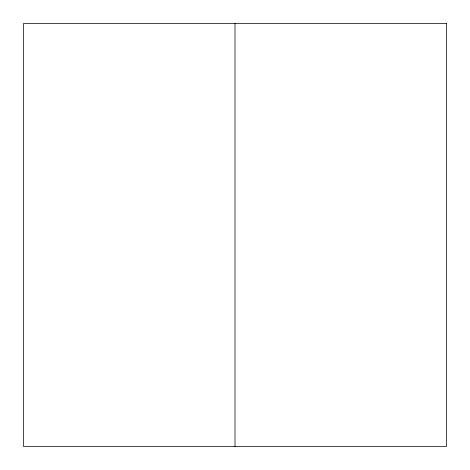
<?xml version="1.0" encoding="UTF-8"?>
<svg xmlns="http://www.w3.org/2000/svg" width="470" height="470" viewBox="0 0 470 470"><rect width="100%" height="100%" fill="white"/><g stroke="black" fill="none" stroke-linecap="round" stroke-linejoin="round"><path stroke-width="0.7" d="M235 23.5L235 446.5M446.5 23.5L23.5 23.5L23.5 446.5L446.5 446.5L446.5 23.5"/></g></svg>
